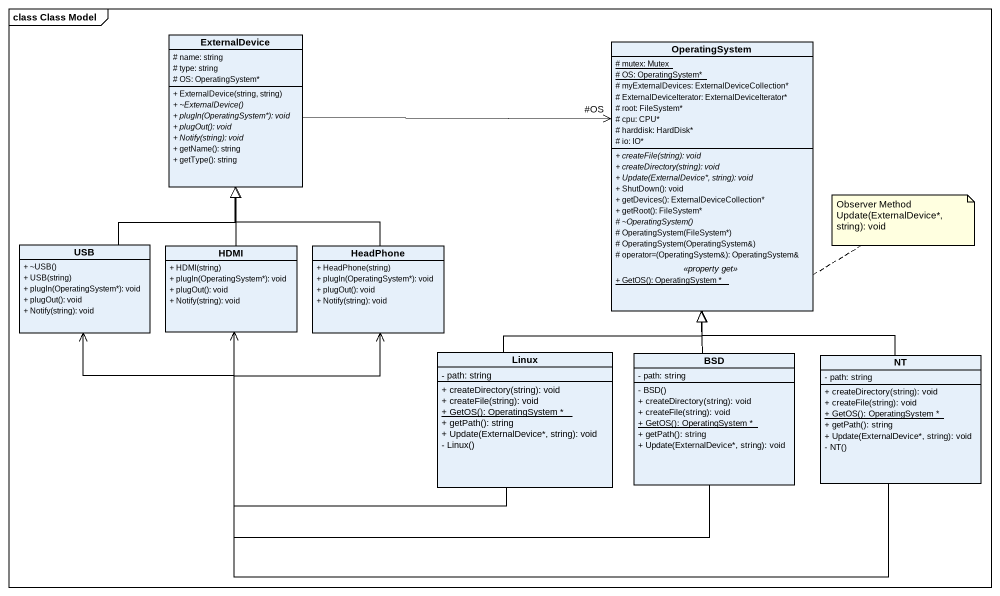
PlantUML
@startuml
mainframe class Class Model
hide circle
hide empty members
skinparam classAttributeIconSize 0
class ExternalDevice {
  # name: string
  # type: string
  # OS: OperatingSystem*
  + ExternalDevice(string, string)
  {abstract} + ~ExternalDevice()
  {abstract} + plugIn(OperatingSystem*): void
  {abstract} + plugOut(): void
  {abstract} + Notify(string): void
  + getName(): string
  + getType(): string
}
class OperatingSystem {
  {static} # mutex: Mutex
  {static} # OS: OperatingSystem*
  # myExternalDevices: ExternalDeviceCollection*
  # ExternalDeviceIterator: ExternalDeviceIterator*
  # root: FileSystem*
  # cpu: CPU*
  # harddisk: HardDisk*
  # io: IO*
  --
  {abstract} + createFile(string): void
  {abstract} + createDirectory(string): void
  {abstract} + Update(ExternalDevice*, string): void
  + ShutDown(): void
  + getDevices(): ExternalDeviceCollection*
  + getRoot(): FileSystem*
  {abstract} # ~OperatingSystem()
  # OperatingSystem(FileSystem*)
  # OperatingSystem(OperatingSystem&)
  # operator=(OperatingSystem&): OperatingSystem&
  .. <<property get>> ..
  {static} + GetOS(): OperatingSystem *
}
class USB {
  + ~USB()
  + USB(string)
  + plugIn(OperatingSystem*): void
  + plugOut(): void
  + Notify(string): void
}
class HDMI {
  + HDMI(string)
  + plugIn(OperatingSystem*): void
  + plugOut(): void
  + Notify(string): void
}
class HeadPhone {
  + HeadPhone(string)
  + plugIn(OperatingSystem*): void
  + plugOut(): void
  + Notify(string): void
}
class Linux {
  - path: string
  + createDirectory(string): void
  + createFile(string): void
  {static} + GetOS(): OperatingSystem *
  + getPath(): string
  + Update(ExternalDevice*, string): void
  - Linux()
}
class BSD {
  - path: string
  - BSD()
  + createDirectory(string): void
  + createFile(string): void
  {static} + GetOS(): OperatingSystem *
  + getPath(): string
  + Update(ExternalDevice*, string): void
}
class NT {
  - path: string
  + createDirectory(string): void
  + createFile(string): void
  {static} + GetOS(): OperatingSystem *
  + getPath(): string
  + Update(ExternalDevice*, string): void
  - NT()
}
ExternalDevice -right-> "#OS" OperatingSystem
USB -up-|> ExternalDevice
HDMI -up-|> ExternalDevice
HeadPhone -up-|> ExternalDevice
Linux -up-|> OperatingSystem
Linux -left-> USB
Linux -left-> HDMI
Linux -up-> HeadPhone
BSD -up-|> OperatingSystem
BSD -left-> HDMI
NT -up-|> OperatingSystem
NT -left-> HDMI
note right of OperatingSystem
  Observer Method
  Update(ExternalDevice*,string): void
end note
@enduml
